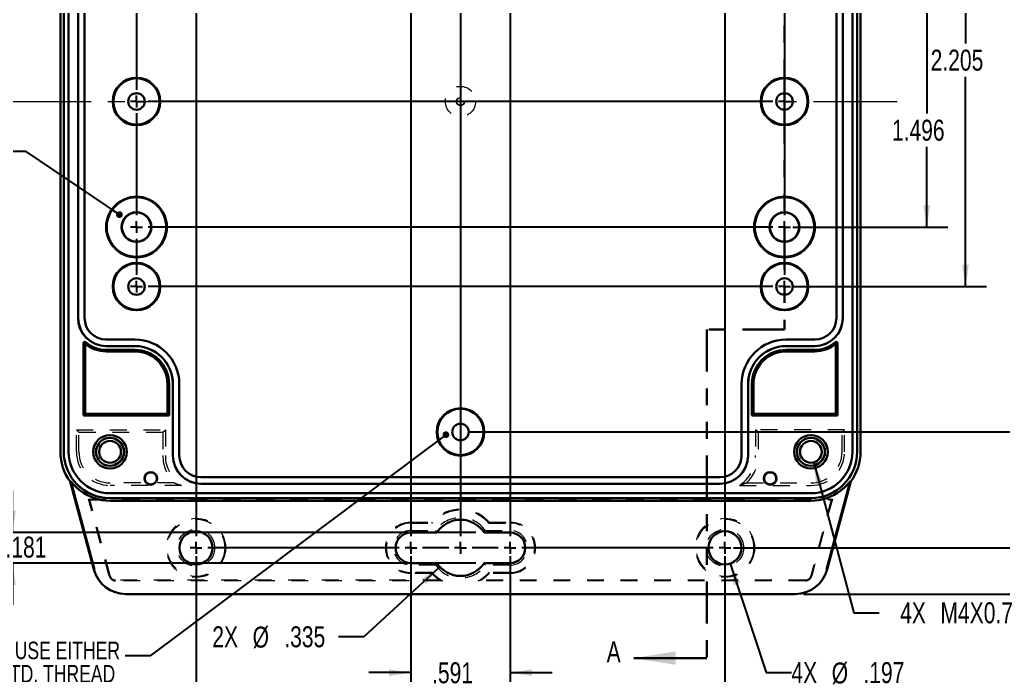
# Model space of a CAD drawing. Header units: inches. Extents: x 0.3 to 21.8, y 0.2 to 16.9.
# Drawn here: x 3.32 to 9.17, y 8.84 to 12.75 of the extents above; entities that cross this region are included whole.
import ezdxf

# ---------------------------------------------------------------- set-up
doc = ezdxf.new("R2010")
doc.units = ezdxf.units.IN
doc.header["$MEASUREMENT"] = 0
for name, pattern in [('CENTERX2', [0.8, 0.5, -0.1, 0.1, -0.1]), ('HIDDEN', [0.075, 0.05, -0.025]), ('PHANTOM', [0.5, 0.25, -0.05, 0.05, -0.05, 0.05, -0.05])]:
    doc.linetypes.add(name, pattern=pattern)
doc.layers.add('SLD-0', color=7, linetype='Continuous')
doc.styles.add('SLDTEXTSTYLE1', font='TXT', dxfattribs={"width": 0.75})
doc.dimstyles.new('SLDDIMSTYLE2', dxfattribs={"dimtxt": 0.125, "dimasz": 0.13, "dimexe": 0, "dimexo": 0.0625, "dimgap": 0.03125, "dimtad": 0, "dimtih": 1, "dimtoh": 1, "dimdec": 6, "dimrnd": 1e-09, "dimzin": 12, "dimdsep": 46, "dimtxsty": 'SLDTEXTSTYLE1', "dimsah": 1, "dimcen": 0, "dimadec": 0, "dimazin": 3, "dimtfac": 1, "dimtdec": 3, "dimtofl": 0, "dimtmove": 0, "dimatfit": 3, "dimfxl": 0, "dimfrac": 2, "dimtolj": 1, "dimtzin": 12, "dimarcsym": 0})
doc.dimstyles.new('SLDDIMSTYLE3', dxfattribs={"dimtxt": 0.125, "dimasz": 0.13, "dimexe": 0, "dimexo": 0.0625, "dimgap": 0.03125, "dimtad": 0, "dimtih": 1, "dimtoh": 1, "dimdec": 3, "dimrnd": 1e-09, "dimzin": 12, "dimdsep": 46, "dimtxsty": 'SLDTEXTSTYLE1', "dimsah": 1, "dimcen": 0.09, "dimadec": 0, "dimazin": 3, "dimtfac": 1, "dimtdec": 3, "dimtofl": 0, "dimtmove": 0, "dimatfit": 3, "dimfxl": 0, "dimfrac": 2, "dimtolj": 1, "dimtzin": 12, "dimarcsym": 0})
doc.dimstyles.new('SLDDIMSTYLE4', dxfattribs={"dimtxt": 0.125, "dimasz": 0.13, "dimexe": 0, "dimexo": 0.0625, "dimgap": 0.03125, "dimtad": 0, "dimtih": 1, "dimtoh": 1, "dimdec": 3, "dimrnd": 1e-09, "dimzin": 12, "dimdsep": 46, "dimtxsty": 'SLDTEXTSTYLE1', "dimsah": 1, "dimcen": 0, "dimadec": 0, "dimazin": 3, "dimtfac": 1, "dimtdec": 3, "dimtofl": 0, "dimtmove": 0, "dimatfit": 3, "dimfxl": 0, "dimfrac": 2, "dimtolj": 1, "dimtzin": 12, "dimarcsym": 0})
doc.dimstyles.new('SLDDIMSTYLE5', dxfattribs={"dimtxt": 0.125, "dimasz": 0.13, "dimexe": 0, "dimexo": 0.0625, "dimgap": 0.03125, "dimtad": 0, "dimtih": 1, "dimtoh": 1, "dimdec": 3, "dimrnd": 1e-09, "dimzin": 12, "dimdsep": 46, "dimtxsty": 'SLDTEXTSTYLE1', "dimsah": 1, "dimcen": 0.09, "dimadec": 0, "dimazin": 3, "dimtfac": 1, "dimtdec": 3, "dimtmove": 0, "dimatfit": 0, "dimfxl": 0, "dimfrac": 2, "dimtolj": 1, "dimtzin": 12, "dimarcsym": 0})
doc.dimstyles.new('SLDDIMSTYLE6', dxfattribs={"dimtxt": 0.125, "dimasz": 0.13, "dimexe": 0, "dimexo": 0.0625, "dimgap": 0.03125, "dimtad": 0, "dimtih": 1, "dimtoh": 1, "dimdec": 3, "dimrnd": 1e-09, "dimzin": 4, "dimdsep": 46, "dimtxsty": 'SLDTEXTSTYLE1', "dimsah": 1, "dimcen": 0.09, "dimadec": 0, "dimazin": 1, "dimtfac": 1, "dimtdec": 3, "dimtofl": 0, "dimtmove": 0, "dimatfit": 3, "dimfxl": 0, "dimfrac": 2, "dimtolj": 1, "dimtzin": 12, "dimarcsym": 0})
doc.dimstyles.new('SLDDIMSTYLE7', dxfattribs={"dimtxt": 0.18, "dimasz": 0.04, "dimexe": 0, "dimexo": 0.0625, "dimgap": 0, "dimtad": 0, "dimtih": 1, "dimtoh": 1, "dimdec": 0, "dimrnd": 1e-09, "dimzin": 0, "dimdsep": 46, "dimtxsty": 'Standard', "dimblk1": 'DOT', "dimblk2": 'DOT', "dimsah": 1, "dimcen": 0.09, "dimadec": 0, "dimazin": 0, "dimtfac": 0.04, "dimtdec": 0, "dimtofl": 0, "dimtmove": 0, "dimatfit": 3, "dimldrblk": 'DOT', "dimfxl": 0, "dimfrac": 2, "dimtolj": 1, "dimtzin": 0, "dimarcsym": 0})

# ---------------------------------------------------------------- blocks, each defined once
blk = doc.blocks.new('_D_2')
at = {"layer": 'SLD-0'}
for p, q in [((8.0443, 10.1093), (8.2836, 9.2138)), ((8.2836, 9.2138), (8.4336, 9.2138))]:
    blk.add_line(p, q, dxfattribs=at)
blk.add_solid([(8.0443, 10.1093), (8.0586, 9.9785), (8.0972, 9.9888)], dxfattribs=at)
at = {"layer": 'SLD-0', "char_height": 0.125, "attachment_point": 1, "style": 'SLDTEXTSTYLE1'}
for s, insert in [('4X', (8.5586, 9.2757)), ('M4X0.7', (8.7986, 9.2757)), ('BRASS INSERT', (9.4696, 9.2757))]:
    blk.add_mtext(s, dxfattribs=dict(at, insert=insert))
blk = doc.blocks.new('_D_4')
at = {"layer": 'SLD-0'}
for p, q in [((7.9201, 13.361), (9.073, 13.361)), ((8.948, 13.361), (8.948, 12.6046)), ((8.948, 11.1563), (8.948, 12.4062)), ((7.9201, 11.1563), (9.073, 11.1563))]:
    blk.add_line(p, q, dxfattribs=at)
for points in [[(8.948, 13.361), (8.928, 13.231), (8.968, 13.231)], [(8.948, 11.1563), (8.968, 11.2863), (8.928, 11.2863)]]:
    blk.add_solid(points, dxfattribs=at)
at = {"layer": 'SLD-0', "insert": (8.7403, 12.5673), "char_height": 0.125, "attachment_point": 1, "style": 'SLDTEXTSTYLE1'}
blk.add_mtext('2.205', dxfattribs=at)
blk = doc.blocks.new('_D_6')
at = {"layer": 'SLD-0'}
for p, q in [((7.9201, 13.0067), (8.8425, 13.0067)), ((8.7175, 13.0067), (8.7175, 12.1873)), ((8.7175, 11.5106), (8.7175, 11.9889)), ((7.9201, 11.5106), (8.8425, 11.5106))]:
    blk.add_line(p, q, dxfattribs=at)
for points in [[(8.7175, 13.0067), (8.6975, 12.8767), (8.7375, 12.8767)], [(8.7175, 11.5106), (8.7375, 11.6406), (8.6975, 11.6406)]]:
    blk.add_solid(points, dxfattribs=at)
at = {"layer": 'SLD-0', "insert": (8.5097, 12.15), "char_height": 0.125, "attachment_point": 1, "style": 'SLDTEXTSTYLE1'}
blk.add_mtext('1.496', dxfattribs=at)
blk = doc.blocks.new('_D_8')
at = {"layer": 'SLD-0'}
for p, q in [((5.991, 14.2271), (9.5511, 14.2271)), ((9.4261, 14.2271), (9.4261, 12.3578)), ((9.4261, 10.2901), (9.4261, 12.1594)), ((5.991, 10.2901), (9.5511, 10.2901))]:
    blk.add_line(p, q, dxfattribs=at)
for points in [[(9.4261, 14.2271), (9.4061, 14.0971), (9.4461, 14.0971)], [(9.4261, 10.2901), (9.4461, 10.4201), (9.4061, 10.4201)]]:
    blk.add_solid(points, dxfattribs=at)
at = {"layer": 'SLD-0', "insert": (9.2183, 12.3205), "char_height": 0.125, "attachment_point": 1, "style": 'SLDTEXTSTYLE1'}
blk.add_mtext('3.937', dxfattribs=at)
blk = doc.blocks.new('_D_10')
at = {"layer": 'SLD-0'}
for p, q in [((7.9839, 15.1926), (10.0914, 15.1926)), ((9.9664, 15.1926), (9.9664, 12.3578)), ((9.9664, 9.3246), (9.9664, 12.1594)), ((7.9839, 9.3246), (10.0914, 9.3246))]:
    blk.add_line(p, q, dxfattribs=at)
for points in [[(9.9664, 15.1926), (9.9464, 15.0626), (9.9864, 15.0626)], [(9.9664, 9.3246), (9.9864, 9.4546), (9.9464, 9.4546)]]:
    blk.add_solid(points, dxfattribs=at)
at = {"layer": 'SLD-0', "insert": (9.7586, 12.3205), "char_height": 0.125, "attachment_point": 1, "style": 'SLDTEXTSTYLE1'}
blk.add_mtext('5.868', dxfattribs=at)
blk = doc.blocks.new('_D_11')
at = {"layer": 'SLD-0'}
for p, q in [((5.8178, 9.4869), (5.365, 9.0705)), ((5.365, 9.0705), (5.215, 9.0705))]:
    blk.add_line(p, q, dxfattribs=at)
blk.add_solid([(5.8178, 9.4869), (5.7086, 9.4137), (5.7357, 9.3842)], dxfattribs=at)
at = {"layer": 'SLD-0', "char_height": 0.125, "attachment_point": 1, "style": 'SLDTEXTSTYLE1'}
for s, insert in [('2X', (4.4632, 9.133)), ('%%c', (4.7033, 9.1311)), ('.335', (4.8918, 9.133))]:
    blk.add_mtext(s, dxfattribs=dict(at, insert=insert))
blk = doc.blocks.new('_D_12')
at = {"layer": 'SLD-0'}
for p, q in [((3.2736, 9.6908), (3.2736, 9.9408)), ((6.0317, 9.6908), (3.1486, 9.6908)), ((6.0317, 9.5097), (3.1486, 9.5097)), ((3.2736, 9.5097), (3.2736, 9.2597))]:
    blk.add_line(p, q, dxfattribs=at)
for points in [[(3.2736, 9.6908), (3.2936, 9.8208), (3.2536, 9.8208)], [(3.2736, 9.5097), (3.2536, 9.3797), (3.2936, 9.3797)]]:
    blk.add_solid(points, dxfattribs=at)
at = {"layer": 'SLD-0', "char_height": 0.125, "attachment_point": 1, "style": 'SLDTEXTSTYLE1'}
for s, insert in [('2X', (2.9919, 9.6671)), ('.181', (3.232, 9.6671))]:
    blk.add_mtext(s, dxfattribs=dict(at, insert=insert))
blk = doc.blocks.new('_D_13')
at = {"layer": 'SLD-0'}
for p, q in [((5.6457, 9.5502), (5.6457, 8.7317)), ((6.2362, 9.5502), (6.2362, 8.7317)), ((5.6457, 8.8567), (5.3957, 8.8567)), ((6.2362, 8.8567), (6.4862, 8.8567))]:
    blk.add_line(p, q, dxfattribs=at)
for points in [[(5.6457, 8.8567), (5.5157, 8.8767), (5.5157, 8.8367)], [(6.2362, 8.8567), (6.3662, 8.8367), (6.3662, 8.8767)]]:
    blk.add_solid(points, dxfattribs=at)
at = {"layer": 'SLD-0', "insert": (5.7718, 8.9187), "char_height": 0.125, "attachment_point": 1, "style": 'SLDTEXTSTYLE1'}
blk.add_mtext('.591', dxfattribs=at)
blk = doc.blocks.new('_D_14')
at = {"layer": 'SLD-0'}
for p, q in [((7.5658, 14.917), (9.7867, 14.917)), ((9.6617, 14.917), (9.6617, 12.6046)), ((9.6617, 9.6002), (9.6617, 12.4062)), ((7.5658, 9.6002), (9.7867, 9.6002))]:
    blk.add_line(p, q, dxfattribs=at)
for points in [[(9.6617, 14.917), (9.6417, 14.787), (9.6817, 14.787)], [(9.6617, 9.6002), (9.6817, 9.7302), (9.6417, 9.7302)]]:
    blk.add_solid(points, dxfattribs=at)
at = {"layer": 'SLD-0', "insert": (9.4539, 12.5673), "char_height": 0.125, "attachment_point": 1, "style": 'SLDTEXTSTYLE1'}
blk.add_mtext('5.317', dxfattribs=at)
blk = doc.blocks.new('_D_15')
at = {"layer": 'SLD-0'}
for p, q in [((4.3662, 9.5502), (4.3662, 8.4794)), ((7.5158, 9.5502), (7.5158, 8.4794)), ((4.3662, 8.6044), (5.7256, 8.6044)), ((7.5158, 8.6044), (6.1412, 8.6044))]:
    blk.add_line(p, q, dxfattribs=at)
for points in [[(4.3662, 8.6044), (4.4962, 8.5844), (4.4962, 8.6244)], [(7.5158, 8.6044), (7.3858, 8.6244), (7.3858, 8.5844)]]:
    blk.add_solid(points, dxfattribs=at)
at = {"layer": 'SLD-0', "insert": (5.7256, 8.6663), "char_height": 0.125, "attachment_point": 1, "style": 'SLDTEXTSTYLE1'}
blk.add_mtext('3.150', dxfattribs=at)
blk = doc.blocks.new('_D_16')
at = {"layer": 'SLD-0'}
for p, q in [((7.5466, 9.5067), (7.7612, 8.8567)), ((7.7612, 8.8567), (7.9112, 8.8567))]:
    blk.add_line(p, q, dxfattribs=at)
blk.add_solid([(7.5466, 9.5067), (7.5684, 9.377), (7.6064, 9.3896)], dxfattribs=at)
at = {"layer": 'SLD-0', "char_height": 0.125, "attachment_point": 1, "style": 'SLDTEXTSTYLE1'}
for s, insert in [('4X', (7.9112, 8.9193)), ('%%c', (8.1513, 8.9174)), ('.197', (8.3398, 8.9193))]:
    blk.add_mtext(s, dxfattribs=dict(at, insert=insert))
blk = doc.blocks.new('SW_NOTE_5')
at = {"layer": 'SLD-0', "color": 0, "char_height": 0.104167, "attachment_point": 3, "style": 'SLDTEXTSTYLE1'}
for s, insert in [('8X PCB MOUNTING BOSSES USE EITHER', (-0.0298, 0.0841)), ('M3 METRIC OR #4 STD. THREAD', (-0.0585, -0.0547)), ('FORMING SCREW', (-0.0311, -0.1936)), ('(NOT SUPPLIED)', (-0.0249, -0.3325))]:
    blk.add_mtext(s, dxfattribs=dict(at, insert=insert))
blk = doc.blocks.new('_DOT')
at = {"color": 0, "linetype": 'ByBlock', "lineweight": -2}
blk.add_line((-0.5, 0), (-1, 0), dxfattribs=at)
at = {"color": 0, "linetype": 'ByBlock', "const_width": 0.5}
blk.add_lwpolyline([(-0.25, 0, 1), (0.25, 0, 1)], format="xyb", close=True, dxfattribs=at)
blk = doc.blocks.new('SW_CENTERMARKSYMBOL_0')
at = {"layer": 'SLD-0', "color": 0}
for p, q in [((-3.5039, 1.556), (-3.5039, 1.591)), ((-2.2244, 1.556), (-2.2244, 1.591)), ((-1.9291, 1.556), (-1.9291, 1.591)), ((-1.6339, 1.556), (-1.6339, 1.591)), ((-0.3543, 1.556), (-0.3543, 1.591)), ((-3.5039, 1.556), (-3.5389, 1.556)), ((-3.5039, 1.556), (-3.5039, 1.521)), ((-3.5039, 1.556), (-3.4689, 1.556)), ((-2.2944, 1.556), (-3.4339, 1.556)), ((-2.2244, 1.556), (-2.2594, 1.556)), ((-2.2244, 1.556), (-2.2244, 1.521)), ((-2.2244, 1.556), (-2.1894, 1.556)), ((-1.9991, 1.556), (-2.1544, 1.556)), ((-1.9291, 1.556), (-1.9641, 1.556)), ((-1.9291, 1.556), (-1.9291, 1.521)), ((-1.9291, 1.556), (-1.8941, 1.556)), ((-1.7039, 1.556), (-1.8591, 1.556)), ((-1.6339, 1.556), (-1.6689, 1.556)), ((-1.6339, 1.556), (-1.6339, 1.521)), ((-1.6339, 1.556), (-1.5989, 1.556)), ((-0.4243, 1.556), (-1.5639, 1.556)), ((-0.3543, 1.556), (-0.3893, 1.556)), ((-0.3543, 1.556), (-0.3543, 1.521)), ((-0.3543, 1.556), (-0.3193, 1.556)), ((-3.5039, 1.486), (-3.5039, -3.6908)), ((-2.2244, 1.486), (-2.2244, -3.6908)), ((-1.9291, 1.486), (-1.9291, -3.6908)), ((-1.6339, 1.486), (-1.6339, -3.6908)), ((-0.3543, 1.486), (-0.3543, -3.6908)), ((-3.8583, 0), (-3.8933, 0)), ((-3.8583, 0), (-3.8583, 0.035)), ((-3.8583, 0), (-3.8583, -0.035)), ((-3.8583, 0), (-3.8233, 0)), ((-0.07, 0), (-3.7883, 0)), ((0, 0), (-0.035, 0)), ((0, 0), (0, 0.035)), ((0, 0), (0, -0.035)), ((0, 0), (0.035, 0)), ((-3.8583, -0.07), (-3.8583, -0.2843)), ((0, -0.07), (0, -0.2843)), ((-3.8583, -0.3543), (-3.8583, -0.3193)), ((0, -0.3543), (0, -0.3193)), ((-3.8583, -0.3543), (-3.8933, -0.3543)), ((-3.8583, -0.3543), (-3.8583, -0.3893)), ((-3.8583, -0.3543), (-3.8233, -0.3543)), ((-0.07, -0.3543), (-3.7883, -0.3543)), ((0, -0.3543), (-0.035, -0.3543)), ((0, -0.3543), (0, -0.3893)), ((0, -0.3543), (0.035, -0.3543)), ((-3.8583, -0.4243), (-3.8583, -1.0324)), ((0, -0.4243), (0, -1.0324)), ((-3.8583, -1.1024), (-3.8933, -1.1024)), ((-3.8583, -1.1024), (-3.8583, -1.0674)), ((-3.8583, -1.1024), (-3.8583, -1.1374)), ((-3.8583, -1.1024), (-3.8233, -1.1024)), ((-0.07, -1.1024), (-3.7883, -1.1024)), ((0, -1.1024), (-0.035, -1.1024)), ((0, -1.1024), (0, -1.0674)), ((0, -1.1024), (0, -1.1374)), ((0, -1.1024), (0.035, -1.1024)), ((-3.8583, -1.1724), (-3.8583, -1.7804)), ((0, -1.1724), (0, -1.7804)), ((-3.8583, -1.8504), (-3.8583, -1.8154)), ((0, -1.8504), (0, -1.8154)), ((-3.8583, -1.8504), (-3.8933, -1.8504)), ((-3.8583, -1.8504), (-3.8583, -1.8854)), ((-3.8583, -1.8504), (-3.8233, -1.8504)), ((-0.07, -1.8504), (-3.7883, -1.8504)), ((0, -1.8504), (-0.035, -1.8504)), ((0, -1.8504), (0, -1.8854)), ((0, -1.8504), (0.035, -1.8504)), ((-3.8583, -1.9204), (-3.8583, -2.1347)), ((0, -1.9204), (0, -2.1347)), ((-3.8583, -2.2047), (-3.8933, -2.2047)), ((-3.8583, -2.2047), (-3.8583, -2.1697)), ((-3.8583, -2.2047), (-3.8583, -2.2397)), ((-3.8583, -2.2047), (-3.8233, -2.2047)), ((-0.07, -2.2047), (-3.7883, -2.2047)), ((0, -2.2047), (-0.035, -2.2047)), ((0, -2.2047), (0, -2.1697)), ((0, -2.2047), (0, -2.2397)), ((0, -2.2047), (0.035, -2.2047)), ((-3.5039, -3.7608), (-3.5039, -3.7258)), ((-2.2244, -3.7608), (-2.2244, -3.7258)), ((-1.9291, -3.7608), (-1.9291, -3.7258)), ((-1.6339, -3.7608), (-1.6339, -3.7258)), ((-0.3543, -3.7608), (-0.3543, -3.7258)), ((-3.5039, -3.7608), (-3.5389, -3.7608)), ((-3.5039, -3.7608), (-3.5039, -3.7958)), ((-3.5039, -3.7608), (-3.4689, -3.7608)), ((-2.2944, -3.7608), (-3.4339, -3.7608)), ((-2.2244, -3.7608), (-2.2594, -3.7608)), ((-2.2244, -3.7608), (-2.2244, -3.7958)), ((-2.2244, -3.7608), (-2.1894, -3.7608)), ((-1.9991, -3.7608), (-2.1544, -3.7608)), ((-1.9291, -3.7608), (-1.9641, -3.7608)), ((-1.9291, -3.7608), (-1.9291, -3.7958)), ((-1.9291, -3.7608), (-1.8941, -3.7608)), ((-1.7039, -3.7608), (-1.8591, -3.7608)), ((-1.6339, -3.7608), (-1.6689, -3.7608)), ((-1.6339, -3.7608), (-1.6339, -3.7958)), ((-1.6339, -3.7608), (-1.5989, -3.7608)), ((-0.4243, -3.7608), (-1.5639, -3.7608)), ((-0.3543, -3.7608), (-0.3893, -3.7608)), ((-0.3543, -3.7608), (-0.3543, -3.7958)), ((-0.3543, -3.7608), (-0.3193, -3.7608))]:
    blk.add_line(p, q, dxfattribs=at)

msp = doc.modelspace()

# ---------------------------------------------------------------- linework, layer by layer
at = {"color": 7, "linetype": 'Continuous', "lineweight": 30}
for p, q in [((3.5588329, 14.3452397), (3.5588329, 10.1720114)), ((3.5787619, 14.3452397), (3.5787619, 10.1720114)), ((3.6077619, 14.3452397), (3.6077619, 10.1720114)), ((8.2741714, 10.1720114), (8.2741714, 14.3452397)), ((8.3031714, 10.1720114), (8.3031714, 14.3452397)), ((8.3231004, 10.1720114), (8.3231004, 14.3452397)), ((3.6640483, 13.5479956), (3.6640483, 10.9692555)), ((3.6645636, 13.5479956), (3.6645636, 10.9692555)), ((3.702903, 13.5479956), (3.702903, 10.9692555)), ((8.1790303, 10.9692555), (8.1790303, 13.5479956)), ((8.2173697, 10.9692555), (8.2173697, 13.5479956)), ((8.217885, 10.9692555), (8.217885, 13.5479956)), ((3.8317147, 10.8404438), (4.0021133, 10.8404438)), ((7.87982, 10.8404438), (8.0502186, 10.8404438)), ((3.6968722, 10.3885468), (3.6968722, 10.8194333)), ((3.7038722, 10.8194333), (3.6968722, 10.8194333)), ((3.7038722, 10.8194333), (3.7084159, 10.8247582)), ((3.7061488, 10.8145767), (3.7061488, 10.3978234)), ((3.8317147, 10.8021044), (4.0021133, 10.8021044)), ((3.8317147, 10.801589), (4.0021133, 10.801589)), ((3.8317147, 10.7793027), (4.0021133, 10.7793027)), ((7.87982, 10.8021044), (8.0502186, 10.8021044)), ((7.87982, 10.801589), (8.0502186, 10.801589)), ((8.0502186, 10.7793027), (7.87982, 10.7793027)), ((8.1780612, 10.8194333), (8.1735174, 10.8247582)), ((8.1757846, 10.8145767), (8.1757846, 10.3978234)), ((8.1780612, 10.8194333), (8.1850612, 10.8194333)), ((8.1850612, 10.3885468), (8.1850612, 10.8194333)), ((4.0021133, 10.7700261), (3.8317147, 10.7700261)), ((7.87982, 10.7700261), (8.0502186, 10.7700261)), ((4.1964617, 10.3978234), (4.1964617, 10.5756777)), ((4.2057383, 10.5756777), (4.2057383, 10.3885468)), ((4.2280247, 10.5756777), (4.2280247, 10.1493736)), ((4.22854, 10.5756777), (4.22854, 10.1493736)), ((4.2668794, 10.5756777), (4.2668794, 10.1493736)), ((7.615054, 10.1493736), (7.615054, 10.5756777)), ((7.6533933, 10.1493736), (7.6533933, 10.5756777)), ((7.6539087, 10.1493736), (7.6539087, 10.5756777)), ((7.676195, 10.5756777), (7.676195, 10.3885468)), ((7.6854716, 10.3978234), (7.6854716, 10.5756777)), ((3.7061488, 10.3978234), (3.6968722, 10.3885468)), ((4.2057383, 10.3885468), (3.6968722, 10.3885468)), ((3.7061488, 10.3978234), (4.1964617, 10.3978234)), ((4.1964617, 10.3978234), (4.2057383, 10.3885468)), ((7.6854716, 10.3978234), (7.676195, 10.3885468)), ((7.676195, 10.3885468), (8.1850612, 10.3885468)), ((8.1757846, 10.3978234), (7.6854716, 10.3978234)), ((8.1757846, 10.3978234), (8.1850612, 10.3885468)), ((4.3956911, 10.0205619), (7.4862423, 10.0205619)), ((3.6203474, 9.9972332), (3.6171878, 9.9957027)), ((3.7579087, 9.4705253), (3.6171878, 9.9957027)), ((3.7612392, 9.4714177), (3.6203474, 9.9972332)), ((4.3956911, 9.9822225), (7.4862423, 9.9822225)), ((4.3956911, 9.9817072), (7.4862423, 9.9817072)), ((8.2615859, 9.9972332), (8.1206941, 9.4714177)), ((8.2647455, 9.9957027), (8.1240246, 9.4705253)), ((8.2615859, 9.9972332), (8.2647455, 9.9957027)), ((3.8543525, 9.9254208), (8.0275808, 9.9254208)), ((3.8543525, 9.8964208), (8.0275808, 9.8964208)), ((3.8543525, 9.880615), (8.0275808, 9.880615)), ((5.8002634, 9.6907652), (5.6456911, 9.6907652)), ((6.2362423, 9.6907652), (6.0816699, 9.6907652)), ((5.6456911, 9.5096629), (5.8002634, 9.5096629)), ((6.0816699, 9.5096629), (6.2362423, 9.5096629)), ((7.9338817, 9.3246235), (3.9480516, 9.3246235)), ((7.4078897, 8.9433723), (6.9723007, 8.9433723))]:
    msp.add_line(p, q, dxfattribs=at)
at = {"color": 7, "linetype": 'PHANTOM', "lineweight": 30}
for p, q in [((7.8701005, 12.2586255), (7.8701005, 13.5635942)), ((7.8701005, 12.2586255), (7.8701005, 10.8998428)), ((7.8701005, 10.8998428), (7.4078897, 10.8998428)), ((7.4078897, 10.8998428), (7.4078897, 8.9433723))]:
    msp.add_line(p, q, dxfattribs=at)
at = {"color": 7, "linetype": 'HIDDEN', "lineweight": 0}
for p, q in [((3.6688798, 10.2883029), (3.6537619, 10.3034208)), ((3.6537619, 10.1720114), (3.6537619, 10.3034208)), ((3.6537619, 10.3034208), (4.1837619, 10.3034208)), ((3.6688798, 10.2883029), (4.1686441, 10.2883029)), ((3.6688798, 10.1720114), (3.6688798, 10.2883029)), ((4.1686441, 10.2883029), (4.1837619, 10.3034208)), ((4.1686441, 10.2883029), (4.1686441, 10.1493736)), ((4.1837619, 10.3034208), (4.1837619, 10.1493736)), ((7.7132893, 10.2883029), (7.6981714, 10.3034208)), ((7.6981714, 10.3034208), (7.6981714, 10.1493736)), ((8.2281714, 10.3034208), (7.6981714, 10.3034208)), ((8.2130535, 10.2883029), (7.7132893, 10.2883029)), ((7.7132893, 10.2883029), (7.7132893, 10.1493736)), ((8.2130535, 10.2883029), (8.2281714, 10.3034208)), ((8.2130535, 10.1720114), (8.2130535, 10.2883029)), ((8.2281714, 10.1720114), (8.2281714, 10.3034208)), ((4.2374661, 9.9865387), (3.8543525, 9.9865387)), ((4.2805964, 9.9714208), (3.8543525, 9.9714208)), ((7.6013369, 9.9714208), (8.0275808, 9.9714208)), ((7.6444672, 9.9865387), (8.0275808, 9.9865387)), ((3.7336535, 9.8852054), (3.7269312, 9.8903636)), ((3.8496036, 9.432544), (3.7269312, 9.8903636)), ((3.7269312, 9.8903636), (8.1550022, 9.8903636)), ((3.854586, 9.4338791), (3.7336535, 9.8852054)), ((3.7336535, 9.8852054), (8.1482798, 9.8852054)), ((8.1482798, 9.8852054), (8.0273473, 9.4338791)), ((8.1550022, 9.8903636), (8.0323298, 9.432544)), ((8.1482798, 9.8852054), (8.1550022, 9.8903636)), ((5.6456911, 9.7523033), (5.7699516, 9.7523033)), ((5.6456911, 9.747145), (5.7722831, 9.747145)), ((6.1096503, 9.747145), (6.2362423, 9.747145)), ((6.1119818, 9.7523033), (6.2362423, 9.7523033)), ((5.6456911, 9.703145), (5.7936634, 9.703145)), ((6.0882699, 9.703145), (6.2362423, 9.703145)), ((5.7936634, 9.4972831), (5.6456911, 9.4972831)), ((6.2362423, 9.4972831), (6.0882699, 9.4972831)), ((5.7722831, 9.4532831), (5.6456911, 9.4532831)), ((5.7699516, 9.4481248), (5.6456911, 9.4481248)), ((6.2362423, 9.4532831), (6.1096503, 9.4532831)), ((6.2362423, 9.4481248), (6.1119818, 9.4481248)), ((5.815941, 9.4085219), (3.8876321, 9.4085219)), ((5.8346991, 9.4033636), (3.8876321, 9.4033636)), ((7.9943012, 9.4033636), (6.0472342, 9.4033636)), ((7.9943012, 9.4085219), (6.0659923, 9.4085219))]:
    msp.add_line(p, q, dxfattribs=at)
at = {"color": 7, "linetype": 'Continuous', "lineweight": 30}
for centre, radius in [((4.0118328, 12.2586255), 0.1413688), ((4.0118328, 12.2586255), 0.1377953), ((7.8701005, 12.2586255), 0.1413688), ((7.8701005, 12.2586255), 0.1377953), ((4.0118328, 12.2586255), 0.0492126), ((7.8701005, 12.2586255), 0.0492126), ((4.0118328, 11.510594), 0.1807388), ((4.0118328, 11.510594), 0.1771654), ((7.8701005, 11.510594), 0.1807388), ((7.8701005, 11.510594), 0.1771654), ((4.0118328, 11.510594), 0.0885827), ((4.0118328, 11.510594), 0.0867961), ((7.8701005, 11.510594), 0.0885827), ((7.8701005, 11.510594), 0.0867961), ((4.0118328, 11.1562633), 0.1413688), ((4.0118328, 11.1562633), 0.1377953), ((7.8701005, 11.1562633), 0.1413688), ((7.8701005, 11.1562633), 0.1377953), ((4.0118328, 11.1562633), 0.0492126), ((7.8701005, 11.1562633), 0.0492126), ((5.9409667, 10.2901216), 0.1413688), ((5.9409667, 10.2901216), 0.1377953), ((5.9409667, 10.2901216), 0.0492126), ((3.8543525, 10.1720114), 0.1), ((3.8543525, 10.1720114), 0.0836614), ((8.0275808, 10.1720114), 0.1), ((8.0275808, 10.1720114), 0.0836614), ((3.8543525, 10.1720114), 0.0649606), ((8.0275808, 10.1720114), 0.0649606), ((4.0970997, 10.0134208), 0.038), ((4.0970997, 10.0134208), 0.0359056), ((7.7848336, 10.0134208), 0.038), ((7.7848336, 10.0134208), 0.0359056), ((4.3661635, 9.600214), 0.0984252), ((7.5157698, 9.600214), 0.0984252)]:
    msp.add_circle(centre, radius, dxfattribs=at)
at = {"color": 7, "linetype": 'HIDDEN', "lineweight": 0}
for centre, radius in [((5.9409667, 12.2586255), 0.09), ((5.9409667, 12.2586255), 0.024627), ((5.9409667, 12.2586255), 0.0225757), ((3.8543525, 10.1720114), 0.0787402), ((8.0275808, 10.1720114), 0.0787402), ((4.3661635, 9.600214), 0.1759632), ((4.3661635, 9.600214), 0.170805), ((7.5157698, 9.600214), 0.1759632), ((7.5157698, 9.600214), 0.170805), ((4.3661635, 9.600214), 0.110805), ((7.5157698, 9.600214), 0.110805)]:
    msp.add_circle(centre, radius, dxfattribs=at)
at = {"color": 7, "linetype": 'Continuous', "lineweight": 30}
for centre, radius, start, end in [((3.8317147, 10.9692555), 0.1676664, 180, 270), ((3.8317147, 10.9692555), 0.167151, 180, 270), ((3.8317147, 10.9692555), 0.1288117, 180, 270), ((8.0502186, 10.9692555), 0.1288117, 270, 0), ((8.0502186, 10.9692555), 0.167151, 270, 0), ((8.0502186, 10.9692555), 0.1676664, 270, 0), ((4.0021133, 10.5756777), 0.2647661, 0, 90), ((7.87982, 10.5756777), 0.2647661, 90, 180), ((3.7038722, 10.8194333), 0.007, 49.52603416, 180), ((3.8317147, 10.9692555), 0.1992293, 230.93082614, 270), ((3.8317147, 10.9692555), 0.1899528, 229.52603416, 270), ((4.0021133, 10.5756777), 0.2264267, 0, 90), ((4.0021133, 10.5756777), 0.2259113, 0, 90), ((4.0021133, 10.5756777), 0.203625, 0, 90), ((7.87982, 10.5756777), 0.2264267, 90, 180), ((7.87982, 10.5756777), 0.2259113, 90, 180), ((7.87982, 10.5756777), 0.203625, 90, 180), ((8.0502186, 10.9692555), 0.1899528, 270, 310.47396584), ((8.0502186, 10.9692555), 0.1992293, 270, 309.06917386), ((8.1780612, 10.8194333), 0.007, 0, 130.47396584), ((4.0021133, 10.5756777), 0.1943484, 0, 90), ((7.87982, 10.5756777), 0.1943484, 90, 180), ((3.8543525, 10.1720114), 0.2955196, 180, 216.62717474), ((3.8543525, 10.1720114), 0.2755906, 180, 270), ((3.8543525, 10.1720114), 0.2465906, 180, 270), ((4.3956911, 10.1493736), 0.1676664, 180, 270), ((4.3956911, 10.1493736), 0.167151, 180, 270), ((4.3956911, 10.1493736), 0.1288117, 180, 270), ((7.4862423, 10.1493736), 0.1288117, 270, 0), ((7.4862423, 10.1493736), 0.167151, 270, 0), ((7.4862423, 10.1493736), 0.1676664, 270, 0), ((8.0275808, 10.1720114), 0.2465906, 270, 0), ((8.0275808, 10.1720114), 0.2755906, 270, 0), ((8.0275808, 10.1720114), 0.2955196, 323.37282526, 0), ((3.8543525, 10.1720114), 0.2913963, 232.26580171, 270), ((8.0275808, 10.1720114), 0.2913963, 270, 307.73419829), ((5.9409667, 9.600214), 0.1673228, 32.76376226, 147.23623774), ((5.6456911, 9.600214), 0.0905512, 90, 270), ((6.2362423, 9.600214), 0.0905512, 270, 90), ((5.9409667, 9.600214), 0.1673228, 212.76376226, 327.23623774), ((3.9480516, 9.5214739), 0.1968504, 195, 270), ((7.9338817, 9.5214739), 0.1968504, 270, 345)]:
    msp.add_arc(centre, radius, start, end, dxfattribs=at)
at = {"color": 7, "linetype": 'HIDDEN', "lineweight": 0}
for centre, radius, start, end in [((3.8543525, 10.1720114), 0.2005906, 180, 270), ((3.8543525, 10.1720114), 0.1854727, 180, 270), ((4.3956911, 10.1493736), 0.227047, 180, 225.82261871), ((4.3956911, 10.1493736), 0.2119291, 180, 237.106394), ((7.4862423, 10.1493736), 0.2119291, 302.893606, 0), ((7.4862423, 10.1493736), 0.227047, 314.17738129, 0), ((8.0275808, 10.1720114), 0.1854727, 270, 0), ((8.0275808, 10.1720114), 0.2005906, 270, 0), ((5.9409667, 9.600214), 0.2288609, 41.64771996, 138.35228004), ((5.9409667, 9.600214), 0.2237026, 41.05732547, 138.94267453), ((5.6456911, 9.600214), 0.1520892, 90, 270), ((5.6456911, 9.600214), 0.146931, 90, 270), ((5.9409667, 9.600214), 0.1797026, 34.94466283, 145.05533717), ((6.2362423, 9.600214), 0.1520892, 270, 90), ((6.2362423, 9.600214), 0.146931, 270, 90), ((5.6456911, 9.600214), 0.102931, 90, 270), ((6.2362423, 9.600214), 0.102931, 270, 90), ((5.9409667, 9.600214), 0.1797026, 214.94466283, 325.05533717), ((3.8876321, 9.4427337), 0.0393701, 195, 270), ((3.8876321, 9.4427337), 0.0342118, 195, 270), ((5.9409667, 9.600214), 0.2288609, 221.64771996, 236.88675934), ((5.9409667, 9.600214), 0.2237026, 221.05732547, 241.63809492), ((5.9409667, 9.600214), 0.2237026, 298.36190508, 318.94267453), ((5.9409667, 9.600214), 0.2288609, 303.11324066, 318.35228004), ((7.9943012, 9.4427337), 0.0342118, 270, 345), ((7.9943012, 9.4427337), 0.0393701, 270, 345)]:
    msp.add_arc(centre, radius, start, end, dxfattribs=at)
at = {"color": 7, "linetype": 'Continuous', "lineweight": 30}
for points in [[(3.7061488, 10.8145767), (3.7053899, 10.8161701), (3.704631, 10.8177882), (3.7038722, 10.8194333)], [(8.1757846, 10.8145767), (8.1765434, 10.8161701), (8.1773023, 10.8177882), (8.1780612, 10.8194333)]]:
    msp.add_open_spline(points, degree=3, dxfattribs=at)
for points, knots in [([(3.6203474, 9.9972332), (3.6204112, 9.9972642), (3.6214845, 9.9959281), (3.6244788, 9.992215), (3.6263463, 9.9899135), (3.6324504, 9.9826309), (3.6371235, 9.9773457), (3.6471671, 9.9668294), (3.6525929, 9.9615321), (3.6638835, 9.9513311), (3.6697962, 9.946373), (3.6760182, 9.9415581)], [0, 0, 0, 0, 0.125, 0.125, 0.25, 0.25, 0.5, 0.5, 0.75, 0.75, 1, 1, 1, 1]), ([(8.2059151, 9.9415581), (8.2121321, 9.9463691), (8.2180461, 9.9513277), (8.2293467, 9.9615378), (8.2347763, 9.9668396), (8.2448093, 9.9773454), (8.2495021, 9.9826532), (8.2555947, 9.9899229), (8.2574705, 9.9922347), (8.2604298, 9.9959045), (8.2615223, 9.9972641), (8.2615859, 9.9972332)], [0, 0, 0, 0, 0.25, 0.25, 0.5, 0.5, 0.75, 0.75, 0.875, 0.875, 1, 1, 1, 1])]:
    msp.add_open_spline(points, degree=3, knots=knots, dxfattribs=at)
at = {"color": 7, "linetype": 'HIDDEN', "lineweight": 0}
for points in [[(4.2374661, 9.9865387), (4.2436768, 9.9840182), (4.2502433, 9.981498), (4.2644454, 9.9764585), (4.2720653, 9.9739392), (4.2805964, 9.9714208)], [(7.6444672, 9.9865387), (7.6382565, 9.9840182), (7.63169, 9.981498), (7.6174879, 9.9764585), (7.609868, 9.9739392), (7.6013369, 9.9714208)]]:
    msp.add_open_spline(points, degree=3, knots=[0, 0, 0, 0, 0.5, 0.5, 1, 1, 1, 1], dxfattribs=at)
for points in [[(5.7699516, 9.7523033), (5.7707234, 9.7505838), (5.7715005, 9.7488644), (5.7722831, 9.747145)], [(6.1119818, 9.7523033), (6.1112099, 9.7505838), (6.1104328, 9.7488644), (6.1096503, 9.747145)], [(5.8002634, 9.6907652), (5.7980118, 9.6948917), (5.7958141, 9.6990183), (5.7936634, 9.703145)], [(6.0816699, 9.6907652), (6.0839215, 9.6948917), (6.0861192, 9.6990183), (6.0882699, 9.703145)], [(5.8002634, 9.5096629), (5.7980118, 9.5055363), (5.7958141, 9.5014097), (5.7936634, 9.4972831)], [(6.0816699, 9.5096629), (6.0839215, 9.5055363), (6.0861192, 9.5014097), (6.0882699, 9.4972831)], [(5.7699516, 9.4481248), (5.7707234, 9.4498442), (5.7715005, 9.4515637), (5.7722831, 9.4532831)], [(6.1119818, 9.4481248), (6.1112099, 9.4498442), (6.1104328, 9.4515637), (6.1096503, 9.4532831)], [(5.815941, 9.4085219), (5.8217399, 9.406798), (5.8279155, 9.4050778), (5.8346991, 9.4033636)], [(6.0659923, 9.4085219), (6.0601935, 9.406798), (6.0540178, 9.4050778), (6.0472342, 9.4033636)]]:
    msp.add_open_spline(points, degree=3, dxfattribs=at)
at = {"color": 7, "linetype": 'Continuous', "lineweight": 30}
msp.add_solid([(6.9723007, 8.9433723), (7.2223007, 8.9033723), (7.2223007, 8.9833723)], dxfattribs=at)
at = {"layer": 'SLD-0', "linetype": 'CENTERX2', "lineweight": 0}
msp.add_line((3.2419664, 12.2586255), (8.6018822, 12.2586255), dxfattribs=at)

# ---------------------------------------------------------------- block references
at = {"layer": 'SLD-0'}
for name, p in [('SW_CENTERMARKSYMBOL_0', (7.8701005, 13.3609877)), ('SW_NOTE_5', (3.9437988, 8.9571227))]:
    msp.add_blockref(name, p, dxfattribs=at)

# ---------------------------------------------------------------- texts
at = {"color": 7, "linetype": 'Continuous', "insert": (6.8113946, 9.0426608), "char_height": 0.125, "attachment_point": 1, "style": 'SLDTEXTSTYLE1'}
msp.add_mtext('A', dxfattribs=at)

# ---------------------------------------------------------------- dimensions: what is measured, and where the dimension line sits
at = {"layer": 'SLD-0'}
for base, p1, p2, picture, middle in [((9.966402, 15.1926276), (7.9338817, 9.3246235), (7.9338817, 15.1926276), '_D_10', (9.966402, 12.2586255)), ((9.6616831, 14.917037), (7.5157698, 9.600214), (7.5157698, 14.917037), '_D_14', (9.6616831, 12.505388)), ((9.4261498, 10.2901216), (5.9409667, 14.2271295), (5.9409667, 10.2901216), '_D_8', (9.4261498, 12.2586255)), ((8.9480387, 11.1562633), (7.8701005, 13.3609877), (7.8701005, 11.1562633), '_D_4', (8.9480387, 12.505388)), ((8.7174884, 11.510594), (7.8701005, 13.006657), (7.8701005, 11.510594), '_D_6', (8.7174884, 12.0881028))]:
    dim = msp.add_linear_dim(base=base, p1=p1, p2=p2, angle=90, dimstyle='SLDDIMSTYLE3', dxfattribs=at)
    dim.commit()
    dim.dimension.update_dxf_attribs({"geometry": picture, "text_midpoint": middle, "dimtype": 160})
dim = msp.add_diameter_dim_2p(p1=(8.0108128, 10.2347706), p2=(8.0443489, 10.1092522), text='4X M4X0.7 BRASS INSERT\\P', dimstyle='SLDDIMSTYLE2', override={"dimpost": '<>'}, dxfattribs=at)
dim.commit()
dim.dimension.update_dxf_attribs({"geometry": '_D_2', "text_midpoint": (9.4470637, 9.2137532), "dimtype": 163})
dim = msp.add_linear_dim(base=(3.2735843, 9.6907652), p1=(6.0816699, 9.5096629), p2=(6.0816699, 9.6907652), angle=90, text='2X <>', dimstyle='SLDDIMSTYLE5', dxfattribs=at)
dim.commit()
dim.dimension.update_dxf_attribs({"geometry": '_D_12', "text_midpoint": (3.2735843, 9.6051738), "dimtype": 160})
for p1, p2, text, picture, middle in [((6.0641161, 9.7134887), (5.8178173, 9.4869393), '2X <>', '_D_11', (4.8390977, 9.0704674)), ((7.4849202, 9.6936797), (7.5466194, 9.5067484), '4X <>', '_D_16', (8.2871066, 8.8567356))]:
    dim = msp.add_diameter_dim_2p(p1=p1, p2=p2, text=text, dimstyle='SLDDIMSTYLE4', dxfattribs=at)
    dim.commit()
    dim.dimension.update_dxf_attribs({"geometry": picture, "text_midpoint": middle, "dimtype": 163})
for base, p1, p2, dimstyle, picture, middle in [((4.3661635, 8.6044116), (7.5157698, 9.600214), (4.3661635, 9.600214), 'SLDDIMSTYLE6', '_D_15', (5.9334152, 8.6044116)), ((5.6456911, 8.8567356), (6.2362423, 9.600214), (5.6456911, 9.600214), 'SLDDIMSTYLE5', '_D_13', (5.9334152, 8.8567356))]:
    dim = msp.add_linear_dim(base=base, p1=p1, p2=p2, dimstyle=dimstyle, dxfattribs=at)
    dim.commit()
    dim.dimension.update_dxf_attribs({"geometry": picture, "text_midpoint": middle, "dimtype": 160})

# ---------------------------------------------------------------- leaders
for points in [[(3.9099001, 11.5844827), (3.3545353, 11.9614551), (3.2045353, 11.9614551)], [(5.8542594, 10.2738243), (4.0937988, 8.9571227), (3.9437988, 8.9571227)]]:
    msp.add_leader(points, dimstyle='SLDDIMSTYLE7', dxfattribs=at)

doc.saveas('drawing.dxf')
